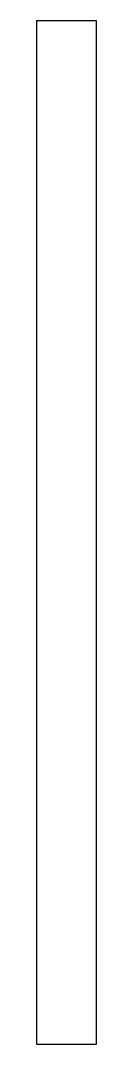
# Model space of a CAD drawing. Extents: x 128 to 168, y -238 to 448.
import ezdxf

# ---------------------------------------------------------------- set-up
doc = ezdxf.new("R2010")
doc.units = 0
doc.layers.add('View005', color=7, linetype='CONTINUOUS')

msp = doc.modelspace()

# ---------------------------------------------------------------- linework, layer by layer
at = {"layer": 'View005'}
for p, q in [((128.5, -238.25), (128.5, 448.25)), ((128.5, 448.25), (168.5, 448.25)), ((168.5, 448.25), (168.5, -238.25)), ((168.5, -238.25), (128.5, -238.25))]:
    msp.add_line(p, q, dxfattribs=at)

doc.saveas('drawing.dxf')
